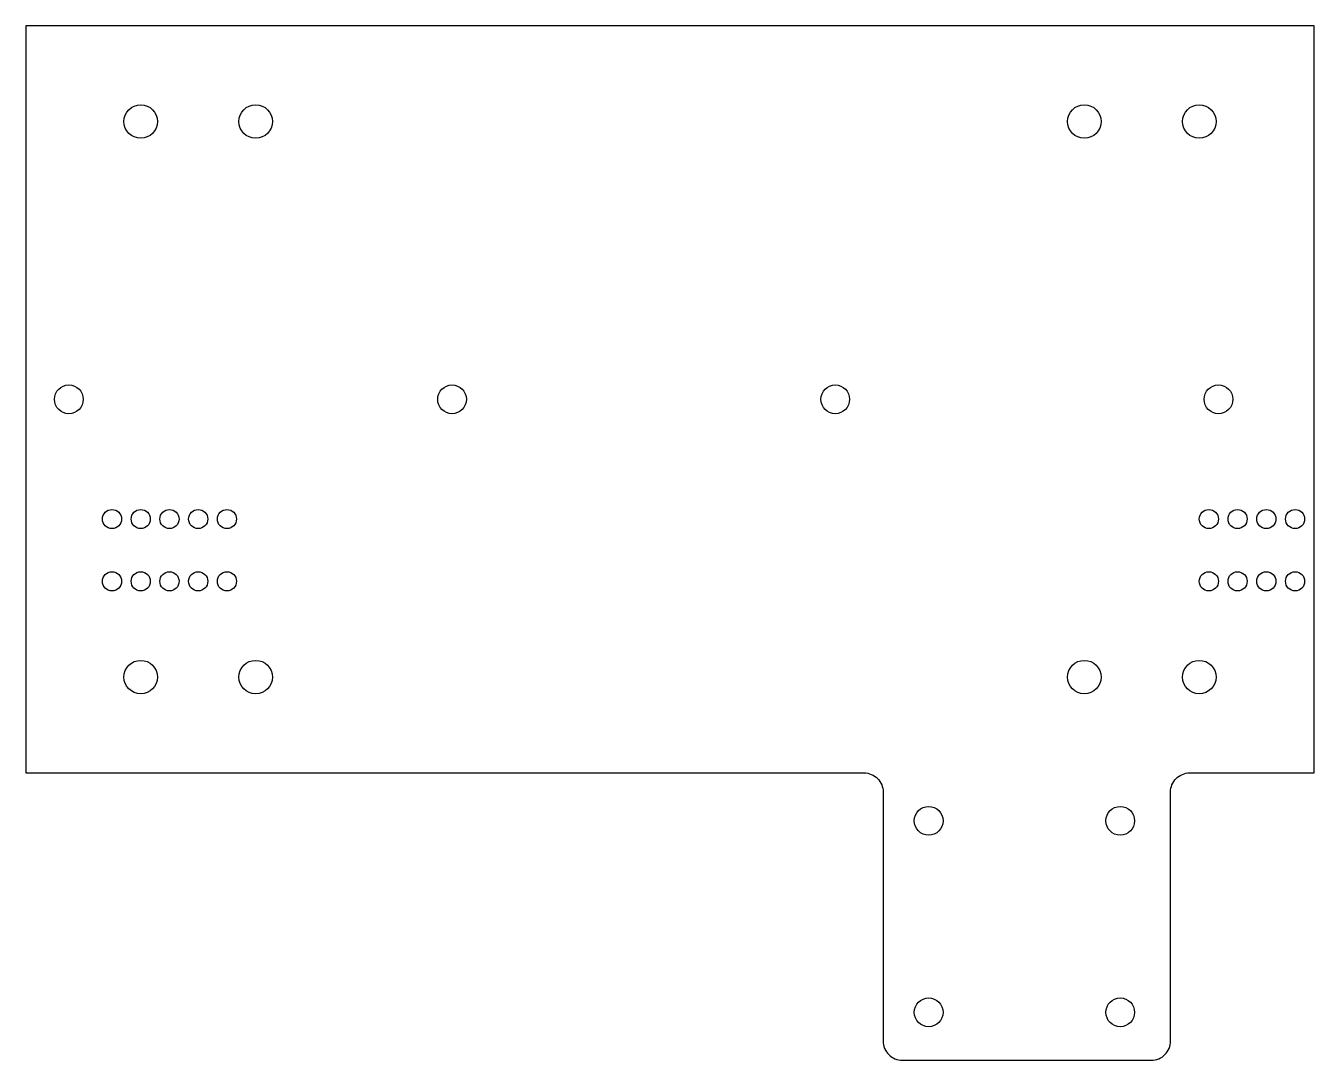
# Model space of a CAD drawing. Header units: millimetres. Extents: x -134 to 0, y -34 to 74.
import ezdxf

# ---------------------------------------------------------------- set-up
doc = ezdxf.new("R2010")
doc.units = ezdxf.units.MM

msp = doc.modelspace()

# ---------------------------------------------------------------- linework, layer by layer
msp.add_lwpolyline([(-134.5, -4), (-47, -4, -0.414214), (-45, -6), (-45, -32, 0.414214), (-43, -34), (-17, -34, 0.414214), (-15, -32), (-15, -6, -0.414214), (-13, -4), (0, -4), (0, 74), (-134.5, 74)], format="xyb", close=True)
for centre, radius in [((-122.5, 64), 1.75), ((-110.5, 64), 1.75), ((-24, 64), 1.75), ((-12, 64), 1.75), ((-130, 35), 1.5), ((-90, 35), 1.5), ((-50, 35), 1.5), ((-10, 35), 1.5), ((-125.5, 22.5), 1), ((-122.5, 22.5), 1), ((-119.5, 22.5), 1), ((-116.5, 22.5), 1), ((-113.5, 22.5), 1), ((-11, 22.5), 1), ((-8, 22.5), 1), ((-5, 22.5), 1), ((-2, 22.5), 1), ((-125.5, 16), 1), ((-122.5, 16), 1), ((-119.5, 16), 1), ((-116.5, 16), 1), ((-113.5, 16), 1), ((-11, 16), 1), ((-8, 16), 1), ((-5, 16), 1), ((-2, 16), 1), ((-122.5, 6), 1.75), ((-110.5, 6), 1.75), ((-24, 6), 1.75), ((-12, 6), 1.75), ((-40.25, -9), 1.5), ((-20.25, -9), 1.5), ((-40.25, -29), 1.5), ((-20.25, -29), 1.5)]:
    msp.add_circle(centre, radius)

doc.saveas('drawing.dxf')
